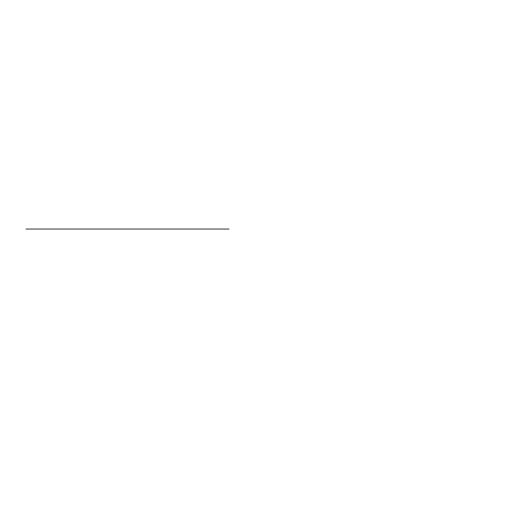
<?xml version="1.0" encoding="UTF-8"?>
<svg xmlns="http://www.w3.org/2000/svg" width="519" height="519" viewBox="0 0 519 519"><rect width="100%" height="100%" fill="white"/><g stroke="black" fill="none" stroke-linecap="round" stroke-linejoin="round"><path stroke-width="0.78" d="M25.95 229.035L229.035 229.035"/></g></svg>
